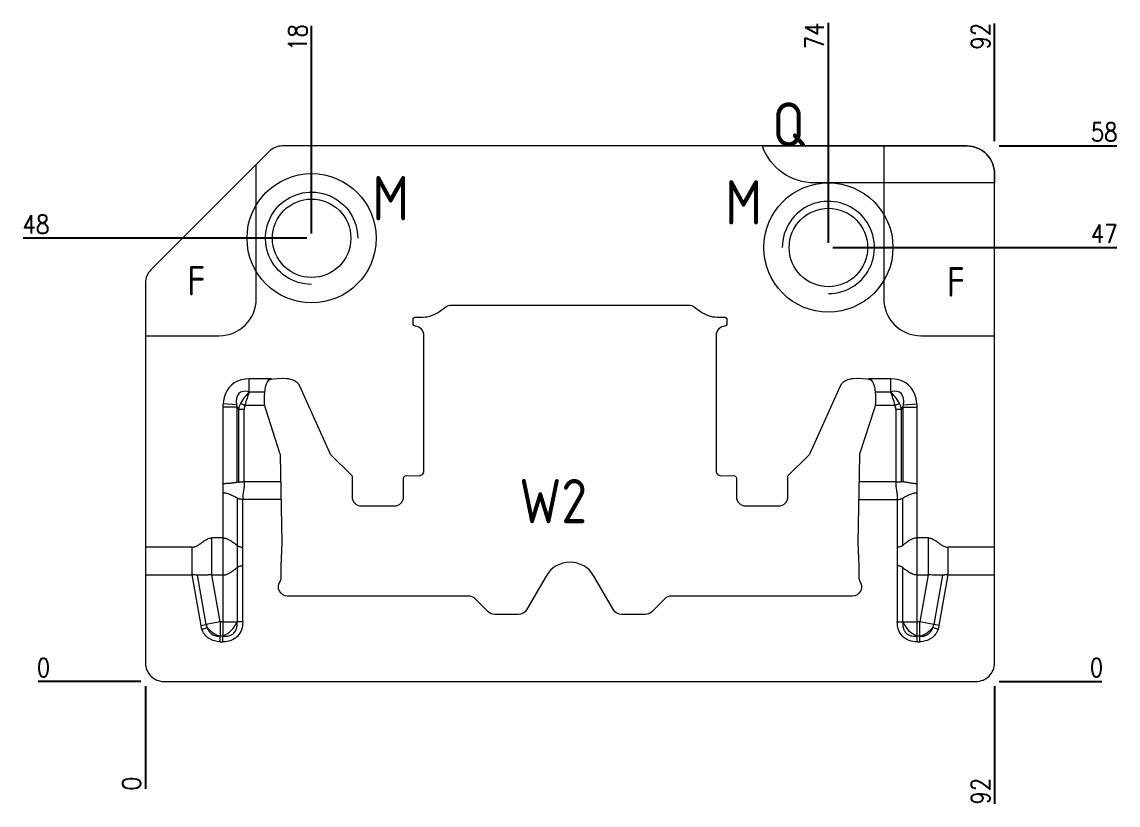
# Model space of a CAD drawing. Header units: millimetres. Extents: x 100376 to 100846, y 637 to 896.
# Drawn here: x 100500.1 to 100618.9, y 780.4 to 865.2 of the extents above; entities that cross this region are included whole.
import ezdxf
from ezdxf.enums import TextEntityAlignment as Align

# ---------------------------------------------------------------- set-up
doc = ezdxf.new("R2010")
doc.units = ezdxf.units.MM
for name, color, linetype in [('DIE_P', 2, 'Continuous'), ('DIM', 4, 'Continuous'), ('TEXT', 4, 'Continuous')]:
    doc.layers.add(name, color=color, linetype=linetype)
doc.styles.add('gbenor', font='gbenor.shx', dxfattribs={"bigfont": 'gbcbig.shx'})
doc.styles.get("Standard").update_dxf_attribs({"font": 'txt.shx', "width": 0.85, "bigfont": 'ctxt.shx'})
doc.dimstyles.new('T-2-WX', dxfattribs={"dimtxt": 2, "dimasz": 2, "dimexe": 0.5, "dimexo": 0.5, "dimgap": 0.5, "dimtad": 1, "dimtxsty": 'Standard', "dimblk": 'OPEN30', "dimcen": 0, "dimazin": 3, "dimtfac": 1, "dimtmove": 0, "dimatfit": 3, "dimldrblk": 'OPEN30', "dimlwd": -1, "dimlwe": -1})

# ---------------------------------------------------------------- blocks, each defined once
blk = doc.blocks.new('*D7579')
at = {"layer": 'Defpoints', "color": 0}
for p in [(100513.47, 793.78), (100605.47, 793.78), (100615.47, 793.78)]:
    blk.add_point(p, dxfattribs=at)
at = {"layer": 'DIM', "color": 0}
blk.add_line((100605.97, 793.78), (100617.11, 793.78), dxfattribs=at)
at = {"layer": 'DIM', "color": 0, "lineweight": 5, "insert": (100616.54, 795.28), "char_height": 2, "attachment_point": 5}
blk.add_mtext('0', dxfattribs=at)
blk = doc.blocks.new('_Open30')
blk = doc.blocks.new('*D7580')
at = {"layer": 'Defpoints', "color": 0}
for p in [(100587.47, 840.78), (100615.47, 840.78), (100513.47, 793.78)]:
    blk.add_point(p, dxfattribs=at)
at = {"layer": 'DIM', "color": 0}
for p, q in [((100587.97, 840.78), (100607.47, 840.78)), ((100607.47, 840.78), (100611.47, 840.78)), ((100611.47, 840.78), (100618.73, 840.78))]:
    blk.add_line(p, q, dxfattribs=at)
at = {"layer": 'DIM', "color": 0, "lineweight": 5, "insert": (100617.35, 842.28), "char_height": 2, "attachment_point": 5}
blk.add_mtext('47', dxfattribs=at)
blk = doc.blocks.new('*D7581')
at = {"layer": 'Defpoints', "color": 0}
for p in [(100605.47, 851.78), (100615.47, 851.78), (100513.47, 793.78)]:
    blk.add_point(p, dxfattribs=at)
at = {"layer": 'DIM', "color": 0}
for p, q in [((100605.97, 851.78), (100609.47, 851.78)), ((100609.47, 851.78), (100611.47, 851.78)), ((100611.47, 851.78), (100618.73, 851.78))]:
    blk.add_line(p, q, dxfattribs=at)
at = {"layer": 'DIM', "color": 0, "lineweight": 5, "insert": (100617.35, 853.28), "char_height": 2, "attachment_point": 5}
blk.add_mtext('58', dxfattribs=at)
blk = doc.blocks.new('*D7582')
at = {"layer": 'Defpoints', "color": 0}
for p in [(100503.47, 793.78), (100513.47, 793.78), (100513.47, 793.78)]:
    blk.add_point(p, dxfattribs=at)
at = {"layer": 'DIM', "color": 0}
blk.add_line((100512.97, 793.78), (100501.84, 793.78), dxfattribs=at)
at = {"layer": 'DIM', "color": 0, "lineweight": 5, "insert": (100502.41, 795.28), "char_height": 2, "attachment_point": 5}
blk.add_mtext('0', dxfattribs=at)
blk = doc.blocks.new('*D7583')
at = {"layer": 'Defpoints', "color": 0}
for p in [(100503.47, 841.78), (100531.47, 841.78), (100513.47, 793.78)]:
    blk.add_point(p, dxfattribs=at)
at = {"layer": 'DIM', "color": 0}
for p, q in [((100507.47, 841.78), (100500.22, 841.78)), ((100511.47, 841.78), (100507.47, 841.78)), ((100530.97, 841.78), (100511.47, 841.78))]:
    blk.add_line(p, q, dxfattribs=at)
at = {"layer": 'DIM', "color": 0, "lineweight": 5, "insert": (100501.6, 843.28), "char_height": 2, "attachment_point": 5}
blk.add_mtext('48', dxfattribs=at)
blk = doc.blocks.new('*D7584')
at = {"layer": 'Defpoints', "color": 0}
for p in [(100513.47, 793.78), (100605.47, 793.78), (100605.47, 783.78)]:
    blk.add_point(p, dxfattribs=at)
at = {"layer": 'DIM', "color": 0}
for p, q in [((100605.47, 793.28), (100605.47, 789.78)), ((100605.47, 789.78), (100605.47, 787.78)), ((100605.47, 787.78), (100605.47, 780.53))]:
    blk.add_line(p, q, dxfattribs=at)
at = {"layer": 'DIM', "color": 0, "lineweight": 5, "insert": (100603.97, 781.9), "char_height": 2, "attachment_point": 5, "rotation": 90}
blk.add_mtext('92', dxfattribs=at)
blk = doc.blocks.new('*D7585')
at = {"layer": 'Defpoints', "color": 0}
for p in [(100513.47, 793.78), (100513.47, 793.78), (100513.47, 783.78)]:
    blk.add_point(p, dxfattribs=at)
at = {"layer": 'DIM', "color": 0}
blk.add_line((100513.47, 793.28), (100513.47, 782.15), dxfattribs=at)
at = {"layer": 'DIM', "color": 0, "lineweight": 5, "insert": (100511.97, 782.71), "char_height": 2, "attachment_point": 5, "rotation": 90}
blk.add_mtext('0', dxfattribs=at)
blk = doc.blocks.new('*D7586')
at = {"layer": 'Defpoints', "color": 0}
for p in [(100605.47, 861.78), (100605.47, 851.78), (100513.47, 793.78)]:
    blk.add_point(p, dxfattribs=at)
at = {"layer": 'DIM', "color": 0}
for p, q in [((100605.47, 857.78), (100605.47, 865.03)), ((100605.47, 855.78), (100605.47, 857.78)), ((100605.47, 852.28), (100605.47, 855.78))]:
    blk.add_line(p, q, dxfattribs=at)
at = {"layer": 'DIM', "color": 0, "lineweight": 5, "insert": (100603.97, 863.66), "char_height": 2, "attachment_point": 5, "rotation": 90}
blk.add_mtext('92', dxfattribs=at)
blk = doc.blocks.new('*D7587')
at = {"layer": 'Defpoints', "color": 0}
for p in [(100587.47, 861.78), (100587.47, 840.78), (100513.47, 793.78)]:
    blk.add_point(p, dxfattribs=at)
at = {"layer": 'DIM', "color": 0}
for p, q in [((100587.47, 857.78), (100587.47, 865.11)), ((100587.47, 853.78), (100587.47, 857.78)), ((100587.47, 841.28), (100587.47, 853.78))]:
    blk.add_line(p, q, dxfattribs=at)
at = {"layer": 'DIM', "color": 0, "lineweight": 5, "insert": (100585.97, 863.7), "char_height": 2, "attachment_point": 5, "rotation": 90}
blk.add_mtext('74', dxfattribs=at)
blk = doc.blocks.new('*D7588')
at = {"layer": 'Defpoints', "color": 0}
for p in [(100531.47, 861.78), (100531.47, 841.78), (100513.47, 793.78)]:
    blk.add_point(p, dxfattribs=at)
at = {"layer": 'DIM', "color": 0}
for p, q in [((100531.47, 857.78), (100531.47, 864.79)), ((100531.47, 853.78), (100531.47, 857.78)), ((100531.47, 842.28), (100531.47, 853.78))]:
    blk.add_line(p, q, dxfattribs=at)
at = {"layer": 'DIM', "color": 0, "lineweight": 5, "insert": (100529.97, 863.53), "char_height": 2, "attachment_point": 5, "rotation": 90}
blk.add_mtext('18', dxfattribs=at)

msp = doc.modelspace()

# ---------------------------------------------------------------- linework, layer by layer
at = {"layer": 'DIE_P', "linetype": 'Continuous', "lineweight": 5}
for p, q in [((100526.474, 826.558), (100524.711, 826.558)), ((100524.711, 825.144), (100524.711, 826.558)), ((100526.474, 826.558), (100524.711, 826.558)), ((100524.711, 825.144), (100524.711, 826.558)), ((100526.803, 826.558), (100526.474, 826.558)), ((100526.803, 826.558), (100526.474, 826.558)), ((100526.803, 826.357), (100526.803, 826.558)), ((100526.803, 826.357), (100526.803, 826.558)), ((100592.474, 826.558), (100592.145, 826.558)), ((100592.145, 826.357), (100592.145, 826.558)), ((100592.474, 826.558), (100592.145, 826.558)), ((100592.145, 826.357), (100592.145, 826.558)), ((100594.236, 826.558), (100592.474, 826.558)), ((100594.236, 826.558), (100592.474, 826.558)), ((100594.236, 825.144), (100594.236, 826.558)), ((100594.236, 825.144), (100594.236, 826.558)), ((100524.711, 825.144), (100526.397, 825.144)), ((100524.737, 825.113), (100524.711, 825.144)), ((100524.711, 825.144), (100526.397, 825.144)), ((100524.737, 825.113), (100524.711, 825.144)), ((100526.393, 825.113), (100524.737, 825.113)), ((100526.393, 825.113), (100524.737, 825.113)), ((100592.551, 825.144), (100594.236, 825.144)), ((100592.551, 825.144), (100594.236, 825.144)), ((100594.211, 825.113), (100592.554, 825.113)), ((100594.211, 825.113), (100592.554, 825.113)), ((100594.236, 825.144), (100594.211, 825.113)), ((100594.236, 825.144), (100594.211, 825.113)), ((100521.863, 823.472), (100521.863, 815.191)), ((100523.395, 823.472), (100521.863, 823.472)), ((100521.863, 823.472), (100521.863, 815.191)), ((100523.395, 823.472), (100521.863, 823.472)), ((100523.345, 823.734), (100521.879, 823.858)), ((100523.345, 823.734), (100521.879, 823.858)), ((100523.395, 815.335), (100523.395, 823.472)), ((100523.395, 823.472), (100523.565, 823.27)), ((100523.395, 815.335), (100523.395, 823.472)), ((100523.395, 823.472), (100523.565, 823.27)), ((100523.565, 823.27), (100523.565, 815.363)), ((100523.565, 823.27), (100524.177, 823.27)), ((100523.565, 823.27), (100523.565, 815.363)), ((100523.565, 823.27), (100524.177, 823.27)), ((100523.767, 823.895), (100524.254, 823.699)), ((100523.767, 823.895), (100524.254, 823.699)), ((100524.177, 815.403), (100524.177, 823.27)), ((100524.177, 815.403), (100524.177, 823.27)), ((100524.254, 823.699), (100526.401, 823.699)), ((100524.254, 823.699), (100526.401, 823.699)), ((100592.547, 823.699), (100594.694, 823.699)), ((100592.547, 823.699), (100594.694, 823.699)), ((100594.694, 823.699), (100595.18, 823.895)), ((100594.694, 823.699), (100595.18, 823.895)), ((100594.77, 823.27), (100595.383, 823.27)), ((100594.77, 823.27), (100594.77, 815.403)), ((100594.77, 823.27), (100595.383, 823.27)), ((100594.77, 823.27), (100594.77, 815.403)), ((100595.383, 823.27), (100595.553, 823.472)), ((100595.383, 823.27), (100595.553, 823.472)), ((100595.383, 815.403), (100595.383, 823.27)), ((100595.383, 815.403), (100595.383, 823.27)), ((100595.553, 823.472), (100597.085, 823.472)), ((100595.553, 823.472), (100595.553, 815.393)), ((100595.553, 823.472), (100597.085, 823.472)), ((100595.553, 823.472), (100595.553, 815.393)), ((100595.602, 823.734), (100597.069, 823.858)), ((100595.602, 823.734), (100597.069, 823.858)), ((100597.085, 815.191), (100597.085, 823.472)), ((100597.085, 815.191), (100597.085, 823.472)), ((100521.863, 815.191), (100521.863, 814.191)), ((100521.863, 815.191), (100521.863, 814.191)), ((100523.565, 815.363), (100523.395, 815.335)), ((100523.565, 815.363), (100523.395, 815.335)), ((100595.553, 815.393), (100595.383, 815.403)), ((100595.553, 815.393), (100595.383, 815.403)), ((100597.085, 814.191), (100597.085, 815.191)), ((100597.085, 814.191), (100597.085, 815.191)), ((100521.863, 814.191), (100521.863, 809.319)), ((100521.863, 814.191), (100521.863, 809.319)), ((100597.085, 809.319), (100597.085, 814.191)), ((100597.085, 809.319), (100597.085, 814.191)), ((100523.395, 813.645), (100523.395, 808.534)), ((100523.395, 813.645), (100523.395, 808.534)), ((100524.008, 808.319), (100524.008, 813.491)), ((100524.008, 808.319), (100524.008, 813.491)), ((100594.94, 813.491), (100594.94, 808.319)), ((100594.94, 813.491), (100594.94, 808.319)), ((100595.553, 808.534), (100595.553, 813.645)), ((100595.553, 808.534), (100595.553, 813.645)), ((100520.672, 805.309), (100520.672, 809.319)), ((100521.863, 809.319), (100520.672, 809.319)), ((100520.672, 805.309), (100520.672, 809.319)), ((100521.863, 809.319), (100520.672, 809.319)), ((100521.863, 809.319), (100521.863, 805.309)), ((100521.863, 809.319), (100521.863, 805.309)), ((100598.276, 809.319), (100597.085, 809.319)), ((100597.085, 805.309), (100597.085, 809.319)), ((100598.276, 809.319), (100597.085, 809.319)), ((100597.085, 805.309), (100597.085, 809.319)), ((100598.276, 809.319), (100598.276, 805.309)), ((100598.276, 809.319), (100598.276, 805.309)), ((100518.494, 808.319), (100513.474, 808.319)), ((100518.494, 808.319), (100514.474, 808.319)), ((100523.395, 808.534), (100523.395, 806.094)), ((100523.395, 808.534), (100523.395, 806.094)), ((100524.008, 806.309), (100524.008, 808.319)), ((100524.008, 806.309), (100524.008, 808.319)), ((100594.94, 808.319), (100594.94, 806.309)), ((100594.94, 808.319), (100594.94, 806.309)), ((100605.474, 808.319), (100600.453, 808.319)), ((100523.395, 806.094), (100523.395, 800.22)), ((100523.395, 806.094), (100523.395, 800.22)), ((100524.008, 800.22), (100524.008, 806.309)), ((100524.008, 800.22), (100524.008, 806.309)), ((100594.94, 806.309), (100594.94, 800.22)), ((100594.94, 806.309), (100594.94, 800.22)), ((100595.553, 800.22), (100595.553, 806.094)), ((100595.553, 800.22), (100595.553, 806.094)), ((100513.474, 805.309), (100518.494, 805.309)), ((100514.474, 805.309), (100518.494, 805.309)), ((100518.494, 805.309), (100519.457, 799.848)), ((100518.494, 805.309), (100519.457, 799.848)), ((100520.061, 799.954), (100519.119, 805.297)), ((100520.061, 799.954), (100519.119, 805.297)), ((100521.569, 800.22), (100520.672, 805.309)), ((100520.672, 805.309), (100521.863, 805.309)), ((100521.569, 800.22), (100520.672, 805.309)), ((100520.672, 805.309), (100521.863, 805.309)), ((100521.863, 805.309), (100521.863, 800.22)), ((100521.863, 805.309), (100521.863, 800.22)), ((100597.085, 805.309), (100598.276, 805.309)), ((100597.085, 800.22), (100597.085, 805.309)), ((100597.085, 805.309), (100598.276, 805.309)), ((100597.085, 800.22), (100597.085, 805.309)), ((100598.276, 805.309), (100597.378, 800.22)), ((100598.276, 805.309), (100597.378, 800.22)), ((100599.829, 805.297), (100598.887, 799.954)), ((100599.829, 805.297), (100598.887, 799.954)), ((100599.49, 799.848), (100600.453, 805.309)), ((100599.49, 799.848), (100600.453, 805.309)), ((100600.453, 805.309), (100605.474, 805.309)), ((100519.457, 799.848), (100520.061, 799.954)), ((100519.457, 799.848), (100520.061, 799.954)), ((100519.585, 799.407), (100520.152, 799.639)), ((100519.585, 799.407), (100520.152, 799.639)), ((100521.569, 800.22), (100520.061, 799.954)), ((100521.569, 800.22), (100520.061, 799.954)), ((100521.863, 800.22), (100521.569, 800.22)), ((100521.569, 800.22), (100521.569, 798.688)), ((100521.863, 800.22), (100521.569, 800.22)), ((100521.569, 800.22), (100521.569, 798.688)), ((100521.863, 800.22), (100523.395, 800.22)), ((100521.863, 800.22), (100521.863, 798.688)), ((100521.863, 800.22), (100523.395, 800.22)), ((100521.863, 800.22), (100521.863, 798.688)), ((100524.008, 800.22), (100523.395, 800.22)), ((100524.008, 800.22), (100523.395, 800.22)), ((100524.008, 800.22), (100523.395, 800.22)), ((100524.008, 800.22), (100523.395, 800.22)), ((100524.008, 800.22), (100524.008, 800.22)), ((100524.008, 800.22), (100524.008, 800.22)), ((100594.94, 800.22), (100595.553, 800.22)), ((100594.94, 800.22), (100594.94, 800.22)), ((100594.94, 800.22), (100595.553, 800.22)), ((100594.94, 800.22), (100595.553, 800.22)), ((100594.94, 800.22), (100594.94, 800.22)), ((100594.94, 800.22), (100595.553, 800.22)), ((100595.553, 800.22), (100597.085, 800.22)), ((100595.553, 800.22), (100597.085, 800.22)), ((100597.378, 800.22), (100597.085, 800.22)), ((100597.085, 798.688), (100597.085, 800.22)), ((100597.378, 800.22), (100597.085, 800.22)), ((100597.085, 798.688), (100597.085, 800.22)), ((100598.887, 799.954), (100597.378, 800.22)), ((100597.378, 798.688), (100597.378, 800.22)), ((100598.887, 799.954), (100597.378, 800.22)), ((100597.378, 798.688), (100597.378, 800.22)), ((100599.363, 799.407), (100598.796, 799.639)), ((100599.363, 799.407), (100598.796, 799.639)), ((100599.49, 799.848), (100598.887, 799.954)), ((100599.49, 799.848), (100598.887, 799.954)), ((100521.863, 798.688), (100521.569, 798.688)), ((100521.569, 798.075), (100521.569, 798.688)), ((100521.569, 798.075), (100521.569, 798.688)), ((100521.863, 798.688), (100521.569, 798.688)), ((100521.569, 798.075), (100521.569, 798.688)), ((100521.569, 798.075), (100521.569, 798.688)), ((100521.863, 798.075), (100521.863, 798.688)), ((100521.863, 798.075), (100521.863, 798.688)), ((100521.863, 798.075), (100521.863, 798.688)), ((100521.863, 798.075), (100521.863, 798.688)), ((100597.084, 798.075), (100597.084, 798.688)), ((100597.084, 798.075), (100597.084, 798.688)), ((100597.378, 798.688), (100597.085, 798.688)), ((100597.085, 798.075), (100597.085, 798.688)), ((100597.085, 798.075), (100597.085, 798.688)), ((100597.378, 798.688), (100597.085, 798.688)), ((100597.378, 798.075), (100597.378, 798.688)), ((100597.378, 798.075), (100597.378, 798.688)), ((100597.379, 798.075), (100597.379, 798.688)), ((100597.379, 798.075), (100597.379, 798.688)), ((100521.569, 798.075), (100521.863, 798.075)), ((100521.569, 798.075), (100521.863, 798.075)), ((100521.863, 798.075), (100521.863, 798.075)), ((100521.863, 798.075), (100521.863, 798.075)), ((100597.084, 798.075), (100597.085, 798.075)), ((100597.084, 798.075), (100597.085, 798.075)), ((100597.085, 798.075), (100597.378, 798.075)), ((100597.085, 798.075), (100597.378, 798.075))]:
    msp.add_line(p, q, dxfattribs=at)
at = {"layer": 'DIE_P', "linetype": 'Continuous', "lineweight": 5, "ltscale": 10}
msp.add_lwpolyline([(100513.474, 836.951), (100513.474, 795.779, 0.4142136), (100515.474, 793.779), (100603.474, 793.779, 0.4142136), (100605.474, 795.779), (100605.474, 848.779, 0.4142136), (100602.474, 851.779), (100528.302, 851.779, 0.1989124), (100526.888, 851.194), (100514.06, 838.365, 0.1989124)], format="xyb", close=True, dxfattribs=at)
at = {"layer": 'DIE_P', "color": 7, "lineweight": 5}
msp.add_lwpolyline([(100580.316, 851.779), (100602.474, 851.779, -0.4142136), (100605.474, 848.779), (100605.474, 847.776), (100585.974, 847.776, -0.318007)], format="xyb", close=True, dxfattribs=at)
at = {"layer": 'DIE_P', "color": 94, "linetype": 'Continuous', "lineweight": 5}
for points in [[(100605.474, 831.228), (100605.474, 848.779, 0.4142136), (100602.474, 851.779), (100593.474, 851.779), (100593.474, 835.228, 0.4142136), (100597.474, 831.228), (100605.474, 831.228)], [(100513.474, 831.228), (100521.474, 831.228, 0.4142135), (100525.474, 835.228), (100525.474, 849.779), (100514.06, 838.365, 0.1989124), (100513.474, 836.951), (100513.474, 831.228)]]:
    msp.add_lwpolyline(points, format="xyb", dxfattribs=at)
at = {"layer": 'DIE_P', "lineweight": 5}
for points in [[(100531.474, 836.779, -2.4142136), (100536.474, 841.779)], [(100587.474, 835.779, 2.4142136), (100582.474, 840.779)]]:
    msp.add_lwpolyline(points, format="xyb", dxfattribs=at)
at = {"layer": 'DIE_P', "color": 1, "lineweight": 5}
msp.add_lwpolyline([(100578.504, 812.789), (100582.092, 812.789, 0.4142136), (100583.092, 813.789), (100583.092, 815.956, -0.2021422), (100583.183, 816.171), (100585.321, 818.257, 0.0944881), (100585.536, 818.564), (100588.777, 825.802, -0.234761), (100589.601, 826.481), (100590, 826.573, -0.0479446), (100590.19, 826.598), (100590.613, 826.613, -0.0220851), (100590.702, 826.613), (100591.649, 826.563, -0.3146638), (100592.372, 826, -0.0658431), (100592.579, 824.775, -0.0208931), (100592.59, 824.143, -0.0728044), (100592.445, 823.287), (100590.862, 818.413, 0.07437), (100590.838, 818.268), (100590.677, 808.831, 0.0139664), (100590.678, 808.775), (100590.774, 806.309), (100590.774, 805.083, 0.1395991), (100590.924, 804.556, -0.5878017), (100590.074, 803.029), (100570.465, 803.029, 0.1989124), (100569.758, 802.737), (100568.344, 801.322, -0.1989124), (100567.637, 801.029), (100565.051, 801.029, -0.2679492), (100564.185, 801.529), (100562.072, 805.19, 0.5773503), (100556.876, 805.19), (100554.763, 801.529, -0.2679492), (100553.897, 801.029), (100551.311, 801.029, -0.1989124), (100550.604, 801.322), (100549.189, 802.737, 0.1989124), (100548.482, 803.029), (100528.874, 803.029, -0.5878017), (100528.024, 804.556, 0.1395991), (100528.174, 805.083), (100528.174, 806.309), (100528.27, 808.775, 0.0139664), (100528.27, 808.831), (100528.11, 818.268, 0.07437), (100528.085, 818.413), (100526.503, 823.287, -0.0728044), (100526.357, 824.143, -0.0208931), (100526.369, 824.775, -0.0658431), (100526.576, 826, -0.3146638), (100527.298, 826.563), (100528.246, 826.613, -0.0220851), (100528.334, 826.613), (100528.758, 826.598, -0.0479446), (100528.947, 826.573), (100529.346, 826.481, -0.234761), (100530.171, 825.802), (100533.412, 818.564, 0.0944881), (100533.626, 818.257), (100535.765, 816.171, -0.2021422), (100535.855, 815.956), (100535.855, 813.789, 0.4142136), (100536.855, 812.789), (100540.443, 812.789, 0.4142136), (100541.443, 813.789), (100541.443, 815.771, -0.4154048), (100541.745, 816.071), (100543.136, 816.065, 0.4154048), (100543.638, 816.565), (100543.638, 831.251, 0.3862733), (100542.734, 832.246, -0.3862733), (100542.463, 832.545), (100542.463, 832.951, -0.4146128), (100542.763, 833.251), (100543.538, 833.25, 0.1602172), (100545.32, 833.833), (100546.003, 834.335, -0.1598678), (100546.595, 834.529), (100572.352, 834.529, -0.1598678), (100572.945, 834.335), (100573.628, 833.833, 0.1602172), (100575.409, 833.25), (100576.184, 833.251, -0.4146128), (100576.485, 832.951), (100576.485, 832.545, -0.3862733), (100576.214, 832.246, 0.3862733), (100575.31, 831.251), (100575.31, 816.565, 0.4154048), (100575.812, 816.065), (100577.203, 816.071, -0.4154048), (100577.504, 815.771), (100577.504, 813.789, 0.4142136)], format="xyb", close=True, dxfattribs=at)
at = {"layer": 'DIE_P', "linetype": 'Continuous', "lineweight": 5, "flags": 128}
for points in [[(100521.569, 798.688), (100521.569, 798.688), (100521.569, 798.688), (100521.569, 798.688), (100521.569, 798.688), (100521.569, 798.688), (100521.569, 798.688), (100521.569, 798.688), (100521.569, 798.688)], [(100521.569, 798.688), (100521.569, 798.688), (100521.569, 798.688), (100521.569, 798.688), (100521.569, 798.688), (100521.569, 798.688), (100521.569, 798.688), (100521.569, 798.688), (100521.569, 798.688)], [(100597.379, 798.688), (100597.379, 798.688), (100597.379, 798.688), (100597.379, 798.688), (100597.378, 798.688), (100597.378, 798.688), (100597.378, 798.688), (100597.378, 798.688), (100597.378, 798.688)], [(100597.379, 798.688), (100597.379, 798.688), (100597.379, 798.688), (100597.379, 798.688), (100597.378, 798.688), (100597.378, 798.688), (100597.378, 798.688), (100597.378, 798.688), (100597.378, 798.688)], [(100521.569, 798.075), (100521.569, 798.075), (100521.569, 798.075), (100521.569, 798.075), (100521.569, 798.075), (100521.569, 798.075), (100521.569, 798.075), (100521.569, 798.075), (100521.569, 798.075)], [(100521.569, 798.075), (100521.569, 798.075), (100521.569, 798.075), (100521.569, 798.075), (100521.569, 798.075), (100521.569, 798.075), (100521.569, 798.075), (100521.569, 798.075), (100521.569, 798.075)], [(100597.378, 798.075), (100597.378, 798.075), (100597.378, 798.075), (100597.378, 798.075), (100597.379, 798.075), (100597.379, 798.075), (100597.379, 798.075), (100597.379, 798.075), (100597.379, 798.075)], [(100597.378, 798.075), (100597.378, 798.075), (100597.378, 798.075), (100597.378, 798.075), (100597.379, 798.075), (100597.379, 798.075), (100597.379, 798.075), (100597.379, 798.075), (100597.379, 798.075)]]:
    msp.add_lwpolyline(points, dxfattribs=at)
at = {"layer": 'DIE_P', "linetype": 'Continuous', "lineweight": 5, "ltscale": 10}
for centre in [(100531.474, 841.779), (100587.474, 840.779)]:
    msp.add_circle(centre, 7, dxfattribs=at)
at = {"layer": 'DIE_P', "lineweight": 5}
for centre in [(100531.474, 841.779), (100587.474, 840.779)]:
    msp.add_circle(centre, 4.25, dxfattribs=at)
at = {"layer": 'DIE_P', "linetype": 'Continuous', "lineweight": 5}
for centre, radius, start, end in [((100521.569, 800.22), 2.145, 190, 202.29086), ((100521.569, 800.22), 2.145, 190, 202.29086), ((100521.569, 800.22), 1.532, 190, 202.29086), ((100521.569, 800.22), 1.532, 190, 202.29086), ((100522.325, 801.346), 2.764, 218.1539, 254.12122), ((100522.325, 801.346), 2.764, 218.1539, 254.12122), ((100520.699, 801.384), 2.936, 293.35432, 336.64568), ((100520.699, 801.384), 2.936, 293.35432, 336.64568), ((100598.248, 801.384), 2.936, 203.35432, 246.64568), ((100598.248, 801.384), 2.936, 203.35432, 246.64568), ((100596.623, 801.346), 2.764, 285.87878, 321.8461), ((100596.623, 801.346), 2.764, 285.87878, 321.8461), ((100597.378, 800.22), 1.532, 337.70914, 350), ((100597.378, 800.22), 1.532, 337.70914, 350), ((100597.378, 800.22), 2.145, 337.70914, 350), ((100597.378, 800.22), 2.145, 337.70914, 350)]:
    msp.add_arc(centre, radius, start, end, dxfattribs=at)
for centre, major_axis, ratio, start_param, end_param in [((100527.085, 820.901), (-4.228, 5.039), 0.6081204, 5.8113526, 6.6074799), ((100527.085, 820.901), (-4.228, 5.039), 0.6081204, 5.8113526, 6.6074799), ((100527.528, 820.76), (-1.428, 5.712), 0.6963155, 6.0299716, 6.1108729), ((100527.528, 820.76), (-1.428, 5.712), 0.6963155, 6.0299716, 6.1108729), ((100591.42, 820.76), (-1.428, -5.712), 0.6963155, 3.313905, 3.3948064), ((100591.42, 820.76), (-1.428, -5.712), 0.6963155, 3.313905, 3.3948064), ((100591.863, 820.901), (4.228, 5.039), 0.6081204, 5.9588907, 6.755018), ((100591.863, 820.901), (4.228, 5.039), 0.6081204, 5.9588907, 6.755018), ((100527.085, 820.901), (-4.228, 5.039), 0.6081204, 0.3242946, 0.5489452), ((100527.085, 820.901), (-4.228, 5.039), 0.6081204, 0.3242946, 0.5489452), ((100527.085, 820.901), (-3.446, 4.107), 0.3730366, 5.8113526, 6.8321306), ((100527.085, 820.901), (-3.446, 4.107), 0.3730366, 5.8113526, 6.8321306), ((100524.737, 823.699), (1.124, 1.742), 0.4511378, 0.960352, 1.7457502), ((100524.737, 823.699), (1.124, 1.742), 0.4511378, 0.960352, 1.7457502), ((100524.737, 823.699), (0.51, 1.997), 0.22754, 0.8435026, 1.6289008), ((100524.737, 823.699), (0.51, 1.997), 0.22754, 0.8435026, 1.6289008), ((100594.211, 823.699), (-1.124, 1.742), 0.4511378, 4.5374351, 5.3228333), ((100594.211, 823.699), (-0.51, 1.997), 0.22754, 4.6542846, 5.4396827), ((100594.211, 823.699), (-1.124, 1.742), 0.4511378, 4.5374351, 5.3228333), ((100594.211, 823.699), (-0.51, 1.997), 0.22754, 4.6542846, 5.4396827), ((100591.863, 820.901), (3.446, 4.107), 0.3730366, 5.7342401, 6.755018), ((100591.863, 820.901), (3.446, 4.107), 0.3730366, 5.7342401, 6.755018), ((100591.863, 820.901), (4.228, 5.039), 0.6081204, 5.7342401, 5.9588907), ((100591.863, 820.901), (4.228, 5.039), 0.6081204, 5.7342401, 5.9588907), ((100527.085, 820.901), (-4.228, 5.039), 0.6081204, 0.5489452, 0.627131), ((100527.085, 820.901), (-4.228, 5.039), 0.6081204, 0.5489452, 0.627131), ((100527.085, 820.901), (-3.446, 4.107), 0.3730366, 0.5489452, 0.627131), ((100527.085, 820.901), (-3.446, 4.107), 0.3730366, 0.5489452, 0.627131), ((100525.744, 822.499), (-1.581, 1.884), 0.8130776, 0.3135655, 0.627131), ((100525.744, 822.499), (-1.581, 1.884), 0.8130776, 0.3135655, 0.627131), ((100525.744, 822.499), (-1.268, 1.512), 0.6081204, 0.3135655, 0.627131), ((100525.744, 822.499), (-1.268, 1.512), 0.6081204, 0.3135655, 0.627131), ((100593.204, 822.499), (1.268, 1.512), 0.6081204, 5.6560543, 5.9696198), ((100593.204, 822.499), (1.268, 1.512), 0.6081204, 5.6560543, 5.9696198), ((100593.204, 822.499), (1.581, 1.884), 0.8130776, 5.6560543, 5.9696198), ((100593.204, 822.499), (1.581, 1.884), 0.8130776, 5.6560543, 5.9696198), ((100591.863, 820.901), (3.446, 4.107), 0.3730366, 5.6560543, 5.7342401), ((100591.863, 820.901), (3.446, 4.107), 0.3730366, 5.6560543, 5.7342401), ((100591.863, 820.901), (4.228, 5.039), 0.6081204, 5.6560543, 5.7342401), ((100591.863, 820.901), (4.228, 5.039), 0.6081204, 5.6560543, 5.7342401)]:
    msp.add_ellipse(centre, major_axis=major_axis, ratio=ratio, start_param=start_param, end_param=end_param, dxfattribs=at)
for points, knots in [([(100523.395, 815.335), (100523.364, 815.33), (100523.301, 815.319), (100523.198, 815.303), (100523.086, 815.287), (100522.967, 815.271), (100522.841, 815.255), (100522.71, 815.24), (100522.574, 815.227), (100522.435, 815.215), (100522.293, 815.205), (100522.149, 815.197), (100522.006, 815.192), (100521.911, 815.191), (100521.863, 815.191)], [0, 0, 0, 0, 0.0813341, 0.1637988, 0.2471599, 0.3311828, 0.4156343, 0.500283, 0.5849014, 0.6692666, 0.7531623, 0.8363801, 0.9187214, 1, 1, 1, 1]), ([(100523.395, 815.335), (100523.364, 815.33), (100523.301, 815.319), (100523.198, 815.303), (100523.086, 815.287), (100522.967, 815.271), (100522.841, 815.255), (100522.71, 815.24), (100522.574, 815.227), (100522.435, 815.215), (100522.293, 815.205), (100522.149, 815.197), (100522.006, 815.192), (100521.911, 815.191), (100521.863, 815.191)], [0, 0, 0, 0, 0.0813341, 0.1637988, 0.2471599, 0.3311828, 0.4156343, 0.500283, 0.5849014, 0.6692666, 0.7531623, 0.8363801, 0.9187214, 1, 1, 1, 1]), ([(100523.565, 815.363), (100523.584, 815.366), (100523.624, 815.373), (100523.691, 815.381), (100523.764, 815.388), (100523.842, 815.393), (100523.923, 815.398), (100524.006, 815.401), (100524.091, 815.403), (100524.149, 815.403), (100524.177, 815.403)], [0, 0, 0, 0, 0.1276097, 0.2544259, 0.3804722, 0.5057721, 0.6303501, 0.7542306, 0.8774388, 1, 1, 1, 1]), ([(100523.565, 815.363), (100523.584, 815.366), (100523.624, 815.373), (100523.691, 815.381), (100523.764, 815.388), (100523.842, 815.393), (100523.923, 815.398), (100524.006, 815.401), (100524.091, 815.403), (100524.149, 815.403), (100524.177, 815.403)], [0, 0, 0, 0, 0.1276097, 0.2544259, 0.3804722, 0.5057721, 0.6303501, 0.7542306, 0.8774388, 1, 1, 1, 1]), ([(100594.77, 815.403), (100594.887, 815.403), (100595.003, 815.403), (100595.214, 815.403), (100595.308, 815.403), (100595.383, 815.403)], [0, 0, 0, 0, 0.5, 0.5, 1, 1, 1, 1]), ([(100594.77, 815.403), (100594.887, 815.403), (100595.003, 815.403), (100595.214, 815.403), (100595.308, 815.403), (100595.383, 815.403)], [0, 0, 0, 0, 0.5, 0.5, 1, 1, 1, 1]), ([(100597.085, 815.191), (100597.041, 815.192), (100596.952, 815.193), (100596.82, 815.202), (100596.688, 815.215), (100596.557, 815.232), (100596.427, 815.252), (100596.301, 815.273), (100596.178, 815.295), (100596.059, 815.317), (100595.945, 815.338), (100595.837, 815.358), (100595.735, 815.374), (100595.64, 815.387), (100595.581, 815.391), (100595.553, 815.393)], [0, 0, 0, 0, 0.0749041, 0.1506816, 0.2272698, 0.3045511, 0.3823667, 0.4605277, 0.5388264, 0.6170462, 0.6949712, 0.7723962, 0.8491368, 0.9250408, 1, 1, 1, 1]), ([(100597.085, 815.191), (100597.041, 815.192), (100596.952, 815.193), (100596.82, 815.202), (100596.688, 815.215), (100596.557, 815.232), (100596.427, 815.252), (100596.301, 815.273), (100596.178, 815.295), (100596.059, 815.317), (100595.945, 815.338), (100595.837, 815.358), (100595.735, 815.374), (100595.64, 815.387), (100595.581, 815.391), (100595.553, 815.393)], [0, 0, 0, 0, 0.0749041, 0.1506816, 0.2272698, 0.3045511, 0.3823667, 0.4605277, 0.5388264, 0.6170462, 0.6949712, 0.7723962, 0.8491368, 0.9250408, 1, 1, 1, 1]), ([(100523.395, 813.645), (100523.371, 813.659), (100523.321, 813.687), (100523.236, 813.734), (100523.138, 813.785), (100523.009, 813.85), (100522.878, 813.912), (100522.694, 813.995), (100522.517, 814.067), (100522.321, 814.128), (100522.172, 814.164), (100522.02, 814.187), (100521.915, 814.19), (100521.863, 814.191)], [0, 0, 0, 0, 0.0632332, 0.133321, 0.2102658, 0.2940694, 0.4185794, 0.4826754, 0.6603513, 0.7489851, 0.8288036, 0.9151757, 1, 1, 1, 1]), ([(100523.395, 813.645), (100523.371, 813.659), (100523.321, 813.687), (100523.236, 813.734), (100523.138, 813.785), (100523.009, 813.85), (100522.878, 813.912), (100522.694, 813.995), (100522.517, 814.067), (100522.321, 814.128), (100522.172, 814.164), (100522.02, 814.187), (100521.915, 814.19), (100521.863, 814.191)], [0, 0, 0, 0, 0.0632332, 0.133321, 0.2102658, 0.2940694, 0.4185794, 0.4826754, 0.6603513, 0.7489851, 0.8288036, 0.9151757, 1, 1, 1, 1]), ([(100597.085, 814.191), (100597.049, 814.19), (100596.977, 814.189), (100596.868, 814.177), (100596.759, 814.159), (100596.621, 814.127), (100596.446, 814.071), (100596.243, 813.991), (100596.04, 813.899), (100595.851, 813.807), (100595.707, 813.731), (100595.615, 813.681), (100595.574, 813.657), (100595.557, 813.648), (100595.553, 813.645)], [0, 0, 0, 0, 0.0581256, 0.1175628, 0.1785596, 0.2413457, 0.3511731, 0.4880866, 0.6200279, 0.7557932, 0.8906465, 0.9556664, 0.987156, 1, 1, 1, 1]), ([(100597.085, 814.191), (100597.049, 814.19), (100596.977, 814.189), (100596.868, 814.177), (100596.759, 814.159), (100596.621, 814.127), (100596.446, 814.071), (100596.243, 813.991), (100596.04, 813.899), (100595.851, 813.807), (100595.707, 813.731), (100595.615, 813.681), (100595.574, 813.657), (100595.557, 813.648), (100595.553, 813.645)], [0, 0, 0, 0, 0.0581256, 0.1175628, 0.1785596, 0.2413457, 0.3511731, 0.4880866, 0.6200279, 0.7557932, 0.8906465, 0.9556664, 0.987156, 1, 1, 1, 1]), ([(100524.008, 813.491), (100523.981, 813.491), (100523.927, 813.492), (100523.847, 813.499), (100523.769, 813.509), (100523.693, 813.523), (100523.621, 813.542), (100523.552, 813.564), (100523.491, 813.59), (100523.439, 813.616), (100523.41, 813.635), (100523.395, 813.645)], [0, 0, 0, 0, 0.11202386, 0.22431757, 0.33716862, 0.45086028, 0.56566959, 0.68186561, 0.79970788, 0.9006076, 1, 1, 1, 1]), ([(100524.008, 813.491), (100523.981, 813.491), (100523.927, 813.492), (100523.847, 813.499), (100523.769, 813.509), (100523.693, 813.523), (100523.621, 813.542), (100523.552, 813.564), (100523.491, 813.59), (100523.439, 813.616), (100523.41, 813.635), (100523.395, 813.645)], [0, 0, 0, 0, 0.11202386, 0.22431757, 0.33716862, 0.45086028, 0.56566959, 0.68186561, 0.79970788, 0.9006076, 1, 1, 1, 1]), ([(100594.94, 813.491), (100594.968, 813.491), (100595.023, 813.492), (100595.105, 813.499), (100595.185, 813.51), (100595.262, 813.525), (100595.336, 813.544), (100595.411, 813.57), (100595.486, 813.603), (100595.53, 813.631), (100595.553, 813.645)], [0, 0, 0, 0, 0.1149556, 0.2301026, 0.3457498, 0.4622019, 0.5797576, 0.698707, 0.8485565, 1, 1, 1, 1]), ([(100594.94, 813.491), (100594.968, 813.491), (100595.023, 813.492), (100595.105, 813.499), (100595.185, 813.51), (100595.262, 813.525), (100595.336, 813.544), (100595.411, 813.57), (100595.486, 813.603), (100595.53, 813.631), (100595.553, 813.645)], [0, 0, 0, 0, 0.1149556, 0.2301026, 0.3457498, 0.4622019, 0.5797576, 0.698707, 0.8485565, 1, 1, 1, 1]), ([(100518.494, 808.319), (100518.525, 808.32), (100518.588, 808.322), (100518.683, 808.336), (100518.779, 808.357), (100518.876, 808.388), (100518.973, 808.427), (100519.081, 808.48), (100519.201, 808.549), (100519.373, 808.662), (100519.583, 808.819), (100519.793, 808.976), (100519.966, 809.09), (100520.116, 809.177), (100520.286, 809.253), (100520.48, 809.309), (100520.609, 809.316), (100520.672, 809.319)], [0, 0, 0, 0, 0.0383239, 0.0773842, 0.1174882, 0.1589199, 0.2019372, 0.2467703, 0.3054386, 0.3721189, 0.5000979, 0.6280768, 0.6945557, 0.7534253, 0.841157, 0.9226249, 1, 1, 1, 1]), ([(100518.494, 808.319), (100518.525, 808.32), (100518.588, 808.322), (100518.683, 808.336), (100518.779, 808.357), (100518.876, 808.388), (100518.973, 808.427), (100519.081, 808.48), (100519.201, 808.549), (100519.373, 808.662), (100519.583, 808.819), (100519.793, 808.976), (100519.966, 809.09), (100520.116, 809.177), (100520.286, 809.253), (100520.48, 809.309), (100520.609, 809.316), (100520.672, 809.319)], [0, 0, 0, 0, 0.0383239, 0.0773842, 0.1174882, 0.1589199, 0.2019372, 0.2467703, 0.3054386, 0.3721189, 0.5000979, 0.6280768, 0.6945557, 0.7534253, 0.841157, 0.9226249, 1, 1, 1, 1]), ([(100521.863, 809.319), (100521.89, 809.319), (100521.945, 809.318), (100522.027, 809.309), (100522.108, 809.296), (100522.21, 809.272), (100522.336, 809.23), (100522.532, 809.142), (100522.702, 809.041), (100522.881, 808.922), (100523.045, 808.808), (100523.23, 808.669), (100523.343, 808.577), (100523.395, 808.535)], [0, 0, 0, 0, 0.04246638, 0.084915, 0.12752823, 0.17048631, 0.24931779, 0.33688094, 0.51316702, 0.57343102, 0.70084728, 0.86373168, 1, 1, 1, 1]), ([(100521.863, 809.319), (100521.89, 809.319), (100521.945, 809.318), (100522.027, 809.309), (100522.108, 809.296), (100522.21, 809.272), (100522.336, 809.23), (100522.532, 809.142), (100522.702, 809.041), (100522.881, 808.922), (100523.045, 808.808), (100523.23, 808.669), (100523.343, 808.577), (100523.395, 808.535)], [0, 0, 0, 0, 0.04246638, 0.084915, 0.12752823, 0.17048631, 0.24931779, 0.33688094, 0.51316702, 0.57343102, 0.70084728, 0.86373168, 1, 1, 1, 1]), ([(100597.085, 809.319), (100597.058, 809.319), (100597.005, 809.318), (100596.927, 809.31), (100596.838, 809.296), (100596.74, 809.272), (100596.597, 809.225), (100596.424, 809.145), (100596.226, 809.029), (100596.033, 808.9), (100595.85, 808.768), (100595.712, 808.663), (100595.615, 808.586), (100595.573, 808.552), (100595.553, 808.534)], [0, 0, 0, 0, 0.04110726, 0.0819871, 0.12280399, 0.18019902, 0.24040038, 0.36012029, 0.48561624, 0.61729681, 0.75296402, 0.88796232, 0.94414157, 1, 1, 1, 1]), ([(100597.085, 809.319), (100597.058, 809.319), (100597.005, 809.318), (100596.927, 809.31), (100596.838, 809.296), (100596.74, 809.272), (100596.597, 809.225), (100596.424, 809.145), (100596.226, 809.029), (100596.033, 808.9), (100595.85, 808.768), (100595.712, 808.663), (100595.615, 808.586), (100595.573, 808.552), (100595.553, 808.534)], [0, 0, 0, 0, 0.04110726, 0.0819871, 0.12280399, 0.18019902, 0.24040038, 0.36012029, 0.48561624, 0.61729681, 0.75296402, 0.88796232, 0.94414157, 1, 1, 1, 1]), ([(100598.276, 809.319), (100598.307, 809.319), (100598.37, 809.317), (100598.465, 809.303), (100598.56, 809.281), (100598.657, 809.251), (100598.755, 809.211), (100598.862, 809.159), (100598.982, 809.09), (100599.154, 808.976), (100599.365, 808.819), (100599.575, 808.662), (100599.747, 808.549), (100599.897, 808.462), (100600.067, 808.386), (100600.261, 808.33), (100600.39, 808.323), (100600.453, 808.319)], [0, 0, 0, 0, 0.0383239, 0.0773842, 0.1174882, 0.1589199, 0.2019372, 0.2467703, 0.3054386, 0.3721189, 0.5000979, 0.6280768, 0.6945557, 0.7534253, 0.841157, 0.9226249, 1, 1, 1, 1]), ([(100598.276, 809.319), (100598.307, 809.319), (100598.37, 809.317), (100598.465, 809.303), (100598.56, 809.281), (100598.657, 809.251), (100598.755, 809.211), (100598.862, 809.159), (100598.982, 809.09), (100599.154, 808.976), (100599.365, 808.819), (100599.575, 808.662), (100599.747, 808.549), (100599.897, 808.462), (100600.067, 808.386), (100600.261, 808.33), (100600.39, 808.323), (100600.453, 808.319)], [0, 0, 0, 0, 0.0383239, 0.0773842, 0.1174882, 0.1589199, 0.2019372, 0.2467703, 0.3054386, 0.3721189, 0.5000979, 0.6280768, 0.6945557, 0.7534253, 0.841157, 0.9226249, 1, 1, 1, 1]), ([(100523.395, 808.534), (100523.407, 808.523), (100523.43, 808.501), (100523.488, 808.456), (100523.574, 808.405), (100523.701, 808.357), (100523.847, 808.325), (100523.954, 808.321), (100524.008, 808.319)], [0, 0, 0, 0, 0.0856659, 0.1703467, 0.3734482, 0.5686056, 0.7825084, 1, 1, 1, 1]), ([(100523.395, 808.534), (100523.407, 808.523), (100523.43, 808.501), (100523.488, 808.456), (100523.574, 808.405), (100523.701, 808.357), (100523.847, 808.325), (100523.954, 808.321), (100524.008, 808.319)], [0, 0, 0, 0, 0.0856659, 0.1703467, 0.3734482, 0.5686056, 0.7825084, 1, 1, 1, 1]), ([(100595.553, 808.534), (100595.54, 808.522), (100595.514, 808.497), (100595.469, 808.464), (100595.406, 808.424), (100595.318, 808.382), (100595.2, 808.346), (100595.073, 808.323), (100594.984, 808.321), (100594.94, 808.319)], [0, 0, 0, 0, 0.09527871, 0.18867951, 0.2803959, 0.46280137, 0.64210835, 0.82045154, 1, 1, 1, 1]), ([(100595.553, 808.534), (100595.54, 808.522), (100595.514, 808.497), (100595.469, 808.464), (100595.406, 808.424), (100595.318, 808.382), (100595.2, 808.346), (100595.073, 808.323), (100594.984, 808.321), (100594.94, 808.319)], [0, 0, 0, 0, 0.09527871, 0.18867951, 0.2803959, 0.46280137, 0.64210835, 0.82045154, 1, 1, 1, 1]), ([(100521.863, 805.309), (100521.89, 805.31), (100521.945, 805.311), (100522.027, 805.319), (100522.108, 805.333), (100522.21, 805.357), (100522.336, 805.399), (100522.532, 805.487), (100522.702, 805.588), (100522.881, 805.706), (100523.045, 805.821), (100523.23, 805.96), (100523.343, 806.052), (100523.395, 806.094)], [0, 0, 0, 0, 0.0424664, 0.084915, 0.1275282, 0.1704863, 0.2493178, 0.3368809, 0.513167, 0.573431, 0.7008473, 0.8637317, 1, 1, 1, 1]), ([(100521.863, 805.309), (100521.89, 805.31), (100521.945, 805.311), (100522.027, 805.319), (100522.108, 805.333), (100522.21, 805.357), (100522.336, 805.399), (100522.532, 805.487), (100522.702, 805.588), (100522.881, 805.706), (100523.045, 805.821), (100523.23, 805.96), (100523.343, 806.052), (100523.395, 806.094)], [0, 0, 0, 0, 0.0424664, 0.084915, 0.1275282, 0.1704863, 0.2493178, 0.3368809, 0.513167, 0.573431, 0.7008473, 0.8637317, 1, 1, 1, 1]), ([(100523.395, 806.094), (100523.407, 806.106), (100523.43, 806.128), (100523.488, 806.173), (100523.574, 806.224), (100523.701, 806.272), (100523.847, 806.304), (100523.954, 806.307), (100524.008, 806.309)], [0, 0, 0, 0, 0.0856481, 0.1703116, 0.3734217, 0.5685873, 0.7824992, 1, 1, 1, 1]), ([(100523.395, 806.094), (100523.407, 806.106), (100523.43, 806.128), (100523.488, 806.173), (100523.574, 806.224), (100523.701, 806.272), (100523.847, 806.304), (100523.954, 806.307), (100524.008, 806.309)], [0, 0, 0, 0, 0.0856481, 0.1703116, 0.3734217, 0.5685873, 0.7824992, 1, 1, 1, 1]), ([(100595.553, 806.094), (100595.54, 806.107), (100595.514, 806.131), (100595.47, 806.164), (100595.407, 806.205), (100595.319, 806.247), (100595.201, 806.283), (100595.073, 806.305), (100594.984, 806.308), (100594.94, 806.309)], [0, 0, 0, 0, 0.0947542, 0.1876572, 0.2788992, 0.4617151, 0.6414001, 0.820101, 1, 1, 1, 1]), ([(100595.553, 806.094), (100595.54, 806.107), (100595.514, 806.131), (100595.47, 806.164), (100595.407, 806.205), (100595.319, 806.247), (100595.201, 806.283), (100595.073, 806.305), (100594.984, 806.308), (100594.94, 806.309)], [0, 0, 0, 0, 0.0947542, 0.1876572, 0.2788992, 0.4617151, 0.6414001, 0.820101, 1, 1, 1, 1]), ([(100597.085, 805.309), (100597.055, 805.31), (100596.995, 805.311), (100596.904, 805.322), (100596.814, 805.338), (100596.724, 805.362), (100596.631, 805.393), (100596.534, 805.433), (100596.398, 805.499), (100596.231, 805.597), (100596.039, 805.724), (100595.857, 805.856), (100595.718, 805.961), (100595.618, 806.04), (100595.575, 806.076), (100595.553, 806.094)], [0, 0, 0, 0, 0.0464689, 0.0933494, 0.1408859, 0.1893128, 0.2388517, 0.2956135, 0.3578048, 0.4823501, 0.6130262, 0.7477481, 0.8820302, 0.9411898, 1, 1, 1, 1]), ([(100597.085, 805.309), (100597.055, 805.31), (100596.995, 805.311), (100596.904, 805.322), (100596.814, 805.338), (100596.724, 805.362), (100596.631, 805.393), (100596.534, 805.433), (100596.398, 805.499), (100596.231, 805.597), (100596.039, 805.724), (100595.857, 805.856), (100595.718, 805.961), (100595.618, 806.04), (100595.575, 806.076), (100595.553, 806.094)], [0, 0, 0, 0, 0.0464689, 0.0933494, 0.1408859, 0.1893128, 0.2388517, 0.2956135, 0.3578048, 0.4823501, 0.6130262, 0.7477481, 0.8820302, 0.9411898, 1, 1, 1, 1]), ([(100519.119, 805.297), (100519.104, 805.298), (100519.073, 805.301), (100518.998, 805.305), (100518.891, 805.308), (100518.753, 805.309), (100518.62, 805.309), (100518.535, 805.309), (100518.494, 805.309)], [0, 0, 0, 0, 0.09390749, 0.19456542, 0.42620571, 0.63766852, 0.82893802, 1, 1, 1, 1]), ([(100519.119, 805.297), (100519.104, 805.298), (100519.073, 805.301), (100518.998, 805.305), (100518.891, 805.308), (100518.753, 805.309), (100518.62, 805.309), (100518.535, 805.309), (100518.494, 805.309)], [0, 0, 0, 0, 0.09390749, 0.19456542, 0.42620571, 0.63766852, 0.82893802, 1, 1, 1, 1]), ([(100520.672, 805.309), (100520.624, 805.309), (100520.53, 805.309), (100520.398, 805.309), (100520.278, 805.308), (100520.172, 805.307), (100520.016, 805.305), (100519.782, 805.3), (100519.496, 805.293), (100519.293, 805.291), (100519.175, 805.294), (100519.137, 805.296), (100519.119, 805.297)], [0, 0, 0, 0, 0.0826602, 0.158299, 0.2269168, 0.2885141, 0.3430922, 0.5038851, 0.7118424, 0.9022137, 0.9533544, 1, 1, 1, 1]), ([(100520.672, 805.309), (100520.624, 805.309), (100520.53, 805.309), (100520.398, 805.309), (100520.278, 805.308), (100520.172, 805.307), (100520.016, 805.305), (100519.782, 805.3), (100519.496, 805.293), (100519.293, 805.291), (100519.175, 805.294), (100519.137, 805.296), (100519.119, 805.297)], [0, 0, 0, 0, 0.0826602, 0.158299, 0.2269168, 0.2885141, 0.3430922, 0.5038851, 0.7118424, 0.9022137, 0.9533544, 1, 1, 1, 1]), ([(100599.829, 805.297), (100599.811, 805.296), (100599.773, 805.294), (100599.655, 805.291), (100599.451, 805.293), (100599.165, 805.3), (100598.88, 805.306), (100598.591, 805.309), (100598.389, 805.309), (100598.276, 805.309)], [0, 0, 0, 0, 0.0466732, 0.0978556, 0.2882726, 0.4962573, 0.6571058, 0.8066462, 1, 1, 1, 1]), ([(100599.829, 805.297), (100599.811, 805.296), (100599.773, 805.294), (100599.655, 805.291), (100599.451, 805.293), (100599.165, 805.3), (100598.88, 805.306), (100598.591, 805.309), (100598.389, 805.309), (100598.276, 805.309)], [0, 0, 0, 0, 0.0466732, 0.0978556, 0.2882726, 0.4962573, 0.6571058, 0.8066462, 1, 1, 1, 1]), ([(100600.453, 805.309), (100600.426, 805.309), (100600.371, 805.309), (100600.285, 805.309), (100600.197, 805.309), (100600.107, 805.308), (100600.017, 805.307), (100599.94, 805.304), (100599.877, 805.301), (100599.845, 805.298), (100599.829, 805.297)], [0, 0, 0, 0, 0.11442638, 0.23608197, 0.3649657, 0.50107644, 0.64441294, 0.79497388, 0.90129949, 1, 1, 1, 1]), ([(100600.453, 805.309), (100600.426, 805.309), (100600.371, 805.309), (100600.285, 805.309), (100600.197, 805.309), (100600.107, 805.308), (100600.017, 805.307), (100599.94, 805.304), (100599.877, 805.301), (100599.845, 805.298), (100599.829, 805.297)], [0, 0, 0, 0, 0.11442638, 0.23608197, 0.3649657, 0.50107644, 0.64441294, 0.79497388, 0.90129949, 1, 1, 1, 1]), ([(100521.569, 798.075), (100521.358, 798.076), (100521.144, 798.103), (100520.737, 798.218), (100520.542, 798.307), (100520.19, 798.542), (100520.034, 798.689), (100519.772, 799.023), (100519.666, 799.21), (100519.585, 799.407)], [0, 0, 0, 0, 0.25, 0.25, 0.5, 0.5, 0.75, 0.75, 1, 1, 1, 1]), ([(100521.569, 798.075), (100521.358, 798.076), (100521.144, 798.103), (100520.737, 798.218), (100520.542, 798.307), (100520.19, 798.542), (100520.034, 798.689), (100519.772, 799.023), (100519.666, 799.21), (100519.585, 799.407)], [0, 0, 0, 0, 0.25, 0.25, 0.5, 0.5, 0.75, 0.75, 1, 1, 1, 1]), ([(100520.152, 799.639), (100520.165, 799.599), (100520.192, 799.519), (100520.242, 799.406), (100520.299, 799.3), (100520.362, 799.202), (100520.432, 799.111), (100520.508, 799.03), (100520.59, 798.956), (100520.707, 798.869), (100520.87, 798.781), (100521.086, 798.711), (100521.323, 798.676), (100521.485, 798.684), (100521.569, 798.688)], [0, 0, 0, 0, 0.0688566, 0.1353777, 0.1997982, 0.2623768, 0.3233956, 0.3831588, 0.44199, 0.5002286, 0.6171629, 0.737821, 0.8647123, 1, 1, 1, 1]), ([(100520.152, 799.639), (100520.165, 799.599), (100520.192, 799.519), (100520.242, 799.406), (100520.299, 799.3), (100520.362, 799.202), (100520.432, 799.111), (100520.508, 799.03), (100520.59, 798.956), (100520.707, 798.869), (100520.87, 798.781), (100521.086, 798.711), (100521.323, 798.676), (100521.485, 798.684), (100521.569, 798.688)], [0, 0, 0, 0, 0.0688566, 0.1353777, 0.1997982, 0.2623768, 0.3233956, 0.3831588, 0.44199, 0.5002286, 0.6171629, 0.737821, 0.8647123, 1, 1, 1, 1]), ([(100521.863, 798.688), (100521.914, 798.684), (100522.013, 798.675), (100522.16, 798.675), (100522.299, 798.685), (100522.431, 798.704), (100522.556, 798.734), (100522.673, 798.773), (100522.783, 798.821), (100522.883, 798.878), (100522.976, 798.944), (100523.088, 799.044), (100523.209, 799.194), (100523.316, 799.408), (100523.385, 799.653), (100523.415, 799.929), (100523.402, 800.12), (100523.395, 800.22)], [0, 0, 0, 0, 0.0597626, 0.1167584, 0.1711544, 0.2231423, 0.272942, 0.3208033, 0.3670075, 0.4118673, 0.4557238, 0.4989422, 0.5863525, 0.6777414, 0.7757786, 0.8826369, 1, 1, 1, 1]), ([(100524.008, 800.22), (100524.008, 799.936), (100523.967, 799.648), (100523.778, 799.113), (100523.629, 798.862), (100523.226, 798.459), (100522.977, 798.307), (100522.437, 798.116), (100522.149, 798.076), (100521.863, 798.075)], [0, 0, 0, 0, 0.25, 0.25, 0.5, 0.5, 0.75, 0.75, 1, 1, 1, 1]), ([(100521.863, 798.688), (100521.914, 798.684), (100522.013, 798.675), (100522.16, 798.675), (100522.299, 798.685), (100522.431, 798.704), (100522.556, 798.734), (100522.673, 798.773), (100522.783, 798.821), (100522.883, 798.878), (100522.976, 798.944), (100523.088, 799.044), (100523.209, 799.194), (100523.316, 799.408), (100523.385, 799.653), (100523.415, 799.929), (100523.402, 800.12), (100523.395, 800.22)], [0, 0, 0, 0, 0.0597626, 0.1167584, 0.1711544, 0.2231423, 0.272942, 0.3208033, 0.3670075, 0.4118673, 0.4557238, 0.4989422, 0.5863525, 0.6777414, 0.7757786, 0.8826369, 1, 1, 1, 1]), ([(100524.008, 800.22), (100524.008, 799.936), (100523.967, 799.648), (100523.778, 799.113), (100523.629, 798.862), (100523.226, 798.459), (100522.977, 798.307), (100522.437, 798.116), (100522.149, 798.076), (100521.863, 798.075)], [0, 0, 0, 0, 0.25, 0.25, 0.5, 0.5, 0.75, 0.75, 1, 1, 1, 1]), ([(100597.084, 798.075), (100596.8, 798.076), (100596.512, 798.116), (100595.977, 798.305), (100595.727, 798.454), (100595.324, 798.857), (100595.172, 799.107), (100594.981, 799.646), (100594.94, 799.934), (100594.94, 800.22)], [0, 0, 0, 0, 0.25, 0.25, 0.5, 0.5, 0.75, 0.75, 1, 1, 1, 1]), ([(100597.084, 798.075), (100596.8, 798.076), (100596.512, 798.116), (100595.977, 798.305), (100595.727, 798.454), (100595.324, 798.857), (100595.172, 799.107), (100594.981, 799.646), (100594.94, 799.934), (100594.94, 800.22)], [0, 0, 0, 0, 0.25, 0.25, 0.5, 0.5, 0.75, 0.75, 1, 1, 1, 1]), ([(100595.553, 800.22), (100595.548, 800.169), (100595.54, 800.07), (100595.54, 799.924), (100595.549, 799.784), (100595.569, 799.652), (100595.598, 799.527), (100595.637, 799.41), (100595.686, 799.301), (100595.743, 799.2), (100595.809, 799.107), (100595.909, 798.995), (100596.059, 798.875), (100596.272, 798.767), (100596.518, 798.699), (100596.793, 798.668), (100596.984, 798.681), (100597.084, 798.688)], [0, 0, 0, 0, 0.05976258, 0.11675842, 0.17115436, 0.2231423, 0.27294198, 0.32080327, 0.36700752, 0.41186727, 0.4557238, 0.49894217, 0.58635253, 0.67774141, 0.77577865, 0.88263692, 1, 1, 1, 1]), ([(100595.553, 800.22), (100595.548, 800.169), (100595.54, 800.07), (100595.54, 799.924), (100595.549, 799.784), (100595.569, 799.652), (100595.598, 799.527), (100595.637, 799.41), (100595.686, 799.301), (100595.743, 799.2), (100595.809, 799.107), (100595.909, 798.995), (100596.059, 798.875), (100596.272, 798.767), (100596.518, 798.699), (100596.793, 798.668), (100596.984, 798.681), (100597.084, 798.688)], [0, 0, 0, 0, 0.05976258, 0.11675842, 0.17115436, 0.2231423, 0.27294198, 0.32080327, 0.36700752, 0.41186727, 0.4557238, 0.49894217, 0.58635253, 0.67774141, 0.77577865, 0.88263692, 1, 1, 1, 1]), ([(100597.379, 798.688), (100597.421, 798.685), (100597.505, 798.68), (100597.629, 798.683), (100597.748, 798.695), (100597.863, 798.717), (100597.973, 798.747), (100598.078, 798.786), (100598.177, 798.834), (100598.301, 798.91), (100598.445, 799.027), (100598.591, 799.201), (100598.713, 799.407), (100598.768, 799.56), (100598.796, 799.639)], [0, 0, 0, 0, 0.0688566, 0.1353777, 0.1997982, 0.2623768, 0.3233956, 0.3831588, 0.44199, 0.5002286, 0.6171629, 0.737821, 0.8647123, 1, 1, 1, 1]), ([(100597.379, 798.688), (100597.421, 798.685), (100597.505, 798.68), (100597.629, 798.683), (100597.748, 798.695), (100597.863, 798.717), (100597.973, 798.747), (100598.078, 798.786), (100598.177, 798.834), (100598.301, 798.91), (100598.445, 799.027), (100598.591, 799.201), (100598.713, 799.407), (100598.768, 799.56), (100598.796, 799.639)], [0, 0, 0, 0, 0.0688566, 0.1353777, 0.1997982, 0.2623768, 0.3233956, 0.3831588, 0.44199, 0.5002286, 0.6171629, 0.737821, 0.8647123, 1, 1, 1, 1]), ([(100599.363, 799.407), (100599.283, 799.211), (100599.177, 799.024), (100598.916, 798.691), (100598.759, 798.544), (100598.408, 798.308), (100598.213, 798.219), (100597.805, 798.103), (100597.592, 798.076), (100597.379, 798.075)], [0, 0, 0, 0, 0.25, 0.25, 0.5, 0.5, 0.75, 0.75, 1, 1, 1, 1]), ([(100599.363, 799.407), (100599.283, 799.211), (100599.177, 799.024), (100598.916, 798.691), (100598.759, 798.544), (100598.408, 798.308), (100598.213, 798.219), (100597.805, 798.103), (100597.592, 798.076), (100597.379, 798.075)], [0, 0, 0, 0, 0.25, 0.25, 0.5, 0.5, 0.75, 0.75, 1, 1, 1, 1])]:
    msp.add_open_spline(points, degree=3, knots=knots, dxfattribs=at)
for points, degree in [([(100524.177, 815.403), (100524.177, 814.761), (100524.008, 814.133), (100524.008, 813.491)], 3), ([(100524.177, 815.403), (100524.177, 814.761), (100524.008, 814.133), (100524.008, 813.491)], 3), ([(100528.174, 815.402), (100524.177, 815.402)], 1), ([(100528.174, 815.402), (100526.842, 815.402), (100525.51, 815.402), (100524.177, 815.402)], 3), ([(100594.77, 815.402), (100590.789, 815.402)], 1), ([(100594.77, 815.402), (100593.443, 815.402), (100592.116, 815.402), (100590.789, 815.402)], 3), ([(100594.77, 815.403), (100594.77, 814.76), (100594.94, 814.134), (100594.94, 813.491)], 3), ([(100594.77, 815.403), (100594.77, 814.76), (100594.94, 814.134), (100594.94, 813.491)], 3), ([(100528.174, 813.49), (100526.785, 813.49), (100525.396, 813.49), (100524.008, 813.49)], 3), ([(100528.174, 813.49), (100524.008, 813.49)], 1), ([(100528.191, 813.49), (100528.185, 813.49), (100528.18, 813.49), (100528.174, 813.49)], 3), ([(100528.191, 813.49), (100528.174, 813.49)], 1), ([(100590.757, 813.49), (100590.762, 813.49), (100590.768, 813.49), (100590.774, 813.49)], 3), ([(100590.757, 813.49), (100590.774, 813.49)], 1), ([(100590.774, 813.49), (100594.94, 813.49)], 1), ([(100590.774, 813.49), (100592.163, 813.49), (100593.551, 813.49), (100594.94, 813.49)], 3), ([(100518.494, 808.319), (100518.494, 807.262), (100518.494, 806.367), (100518.494, 805.309)], 3), ([(100518.494, 808.319), (100518.494, 807.262), (100518.494, 806.367), (100518.494, 805.309)], 3), ([(100600.453, 805.309), (100600.453, 806.367), (100600.453, 807.262), (100600.453, 808.319)], 3), ([(100600.453, 805.309), (100600.453, 806.367), (100600.453, 807.262), (100600.453, 808.319)], 3)]:
    msp.add_open_spline(points, degree=degree, dxfattribs=at)

# ---------------------------------------------------------------- texts
at = {"layer": 'DIE_P', "color": 4, "lineweight": 5, "style": 'gbenor'}
for p in [(100518.989, 837.177), (100601.294, 837.046)]:
    msp.add_text('F', height=3.2, dxfattribs=at).set_placement(p, align=Align.MIDDLE_CENTER)
at = {"layer": 'TEXT', "color": 4, "lineweight": 5, "style": 'gbenor'}
for s, p in [('Q', (100583.173, 854.104)), ('M', (100540.05, 846.124)), ('M', (100578.289, 845.675)), ('W2', (100557.652, 813.311))]:
    msp.add_text(s, height=4.8, dxfattribs=at).set_placement(p, align=Align.MIDDLE_CENTER)

# ---------------------------------------------------------------- dimensions: what is measured, and where the dimension line sits
at = {"layer": 'DIM', "lineweight": 5}
for feature_location, offset, dtype, origin, picture, middle in [((100587.474, 840.779), (0, 21), 1, (100513.474, 793.779), '*D7587', (100585.974, 863.696)), ((100605.474, 851.779), (0, 10), 1, (100513.474, 793.779), '*D7586', (100603.974, 863.656)), ((100531.474, 841.779), (0, 20), 1, (100513.474, 793.779), '*D7588', (100529.974, 863.534)), ((100605.474, 851.779), (10, 0), 0, (100513.474, 793.779), '*D7581', (100617.35, 853.279)), ((100531.474, 841.779), (-28, 0), 0, (100513.474, 793.779), '*D7583', (100501.598, 843.279)), ((100587.474, 840.779), (28, 0), 0, (100513.474, 793.779), '*D7580', (100617.35, 842.279)), ((100513.47387323, 793.779399327), (-10, 0), 0, (100513.47387323, 793.779399327), '*D7582', (100502.407206564, 795.279399327)), ((100605.47387325, 793.779399327), (10, 0), 0, (100513.47387323, 793.779399327), '*D7579', (100616.540539917, 795.279399327)), ((100513.47387323, 793.779399327), (0, -10), 1, (100513.47387323, 793.779399327), '*D7585', (100511.97387323, 782.712732661)), ((100605.474, 793.779), (0, -10), 1, (100513.474, 793.779), '*D7584', (100603.974, 781.903))]:
    dim = msp.add_ordinate_dim(feature_location=feature_location, offset=offset, dtype=dtype, origin=origin, dimstyle='T-2-WX', dxfattribs=at)
    dim.commit()
    dim.dimension.update_dxf_attribs({"geometry": picture, "text_midpoint": middle})

doc.saveas('drawing.dxf')
